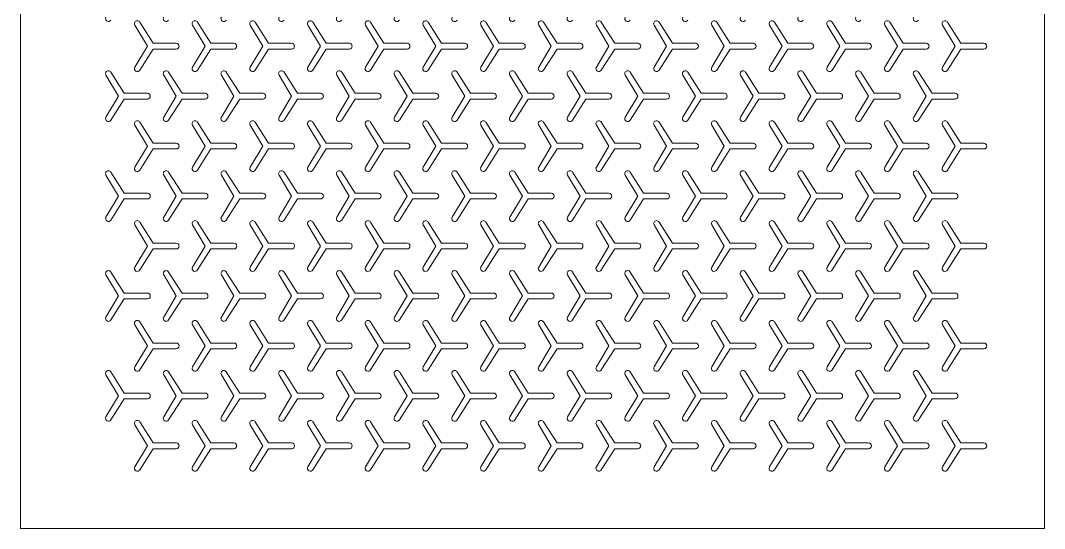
# Model space of a CAD drawing. Header units: metres. Extents: x 0 to 178, y 0 to 180.
# Drawn here: x 0 to 177.5, y 0 to 88.1 of the extents above; entities that cross this region are included whole.
import ezdxf

# ---------------------------------------------------------------- set-up
doc = ezdxf.new("R2010")
doc.units = ezdxf.units.M
doc.layers.add('TOP', color=1, linetype='Continuous', lineweight=0)

msp = doc.modelspace()

# ---------------------------------------------------------------- linework, layer by layer
at = {"layer": 'TOP'}
for p, q in [((0, 0), (0, 180.21)), ((177.5, 180.21), (177.5, 0)), ((19.82, 87.26), (22, 83.61)), ((23, 84.11), (20.68, 87.76)), ((29.82, 87.26), (32, 83.61)), ((33, 84.11), (30.68, 87.76)), ((39.82, 87.26), (42, 83.61)), ((43, 84.11), (40.68, 87.76)), ((49.82, 87.26), (52, 83.61)), ((53, 84.11), (50.68, 87.76)), ((59.82, 87.26), (62, 83.61)), ((63, 84.11), (60.68, 87.76)), ((69.82, 87.26), (72, 83.61)), ((73, 84.11), (70.68, 87.76)), ((79.82, 87.26), (82, 83.61)), ((83, 84.11), (80.68, 87.76)), ((89.82, 87.26), (92, 83.61)), ((93, 84.11), (90.68, 87.76)), ((99.82, 87.26), (102, 83.61)), ((103, 84.11), (100.68, 87.76)), ((109.82, 87.26), (112, 83.61)), ((113, 84.11), (110.68, 87.76)), ((119.82, 87.26), (122, 83.61)), ((123, 84.11), (120.68, 87.76)), ((129.82, 87.26), (132, 83.61)), ((133, 84.11), (130.68, 87.76)), ((139.82, 87.26), (142, 83.61)), ((143, 84.11), (140.68, 87.76)), ((149.82, 87.26), (152, 83.61)), ((153, 84.11), (150.68, 87.76)), ((159.82, 87.26), (162, 83.61)), ((163, 84.11), (160.68, 87.76)), ((22, 83.61), (19.82, 79.97)), ((27, 84.11), (23, 84.11)), ((32, 83.61), (29.82, 79.97)), ((37, 84.11), (33, 84.11)), ((42, 83.61), (39.82, 79.97)), ((47, 84.11), (43, 84.11)), ((52, 83.61), (49.82, 79.97)), ((57, 84.11), (53, 84.11)), ((62, 83.61), (59.82, 79.97)), ((67, 84.11), (63, 84.11)), ((72, 83.61), (69.82, 79.97)), ((77, 84.11), (73, 84.11)), ((82, 83.61), (79.82, 79.97)), ((87, 84.11), (83, 84.11)), ((92, 83.61), (89.82, 79.97)), ((97, 84.11), (93, 84.11)), ((102, 83.61), (99.82, 79.97)), ((107, 84.11), (103, 84.11)), ((112, 83.61), (109.82, 79.97)), ((117, 84.11), (113, 84.11)), ((122, 83.61), (119.82, 79.97)), ((127, 84.11), (123, 84.11)), ((132, 83.61), (129.82, 79.97)), ((137, 84.11), (133, 84.11)), ((142, 83.61), (139.82, 79.97)), ((147, 84.11), (143, 84.11)), ((152, 83.61), (149.82, 79.97)), ((157, 84.11), (153, 84.11)), ((162, 83.61), (159.82, 79.97)), ((167, 84.11), (163, 84.11)), ((20.68, 79.47), (23, 83.11)), ((23, 83.11), (27, 83.11)), ((30.68, 79.47), (33, 83.11)), ((33, 83.11), (37, 83.11)), ((40.68, 79.47), (43, 83.11)), ((43, 83.11), (47, 83.11)), ((50.68, 79.47), (53, 83.11)), ((53, 83.11), (57, 83.11)), ((60.68, 79.47), (63, 83.11)), ((63, 83.11), (67, 83.11)), ((70.68, 79.47), (73, 83.11)), ((73, 83.11), (77, 83.11)), ((80.68, 79.47), (83, 83.11)), ((83, 83.11), (87, 83.11)), ((90.68, 79.47), (93, 83.11)), ((93, 83.11), (97, 83.11)), ((100.68, 79.47), (103, 83.11)), ((103, 83.11), (107, 83.11)), ((110.68, 79.47), (113, 83.11)), ((113, 83.11), (117, 83.11)), ((120.68, 79.47), (123, 83.11)), ((123, 83.11), (127, 83.11)), ((130.68, 79.47), (133, 83.11)), ((133, 83.11), (137, 83.11)), ((140.68, 79.47), (143, 83.11)), ((143, 83.11), (147, 83.11)), ((150.68, 79.47), (153, 83.11)), ((153, 83.11), (157, 83.11)), ((160.68, 79.47), (163, 83.11)), ((163, 83.11), (167, 83.11)), ((14.82, 78.6), (17, 74.95)), ((18, 75.45), (15.68, 79.1)), ((24.82, 78.6), (27, 74.95)), ((28, 75.45), (25.68, 79.1)), ((34.82, 78.6), (37, 74.95)), ((38, 75.45), (35.68, 79.1)), ((44.82, 78.6), (47, 74.95)), ((48, 75.45), (45.68, 79.1)), ((54.82, 78.6), (57, 74.95)), ((58, 75.45), (55.68, 79.1)), ((64.82, 78.6), (67, 74.95)), ((68, 75.45), (65.68, 79.1)), ((74.82, 78.6), (77, 74.95)), ((78, 75.45), (75.68, 79.1)), ((84.82, 78.6), (87, 74.95)), ((88, 75.45), (85.68, 79.1)), ((94.82, 78.6), (97, 74.95)), ((98, 75.45), (95.68, 79.1)), ((104.82, 78.6), (107, 74.95)), ((108, 75.45), (105.68, 79.1)), ((114.82, 78.6), (117, 74.95)), ((118, 75.45), (115.68, 79.1)), ((124.82, 78.6), (127, 74.95)), ((128, 75.45), (125.68, 79.1)), ((134.82, 78.6), (137, 74.95)), ((138, 75.45), (135.68, 79.1)), ((144.82, 78.6), (147, 74.95)), ((148, 75.45), (145.68, 79.1)), ((154.82, 78.6), (157, 74.95)), ((158, 75.45), (155.68, 79.1)), ((17, 74.95), (14.82, 71.3)), ((22, 75.45), (18, 75.45)), ((27, 74.95), (24.82, 71.3)), ((32, 75.45), (28, 75.45)), ((37, 74.95), (34.82, 71.3)), ((42, 75.45), (38, 75.45)), ((47, 74.95), (44.82, 71.3)), ((52, 75.45), (48, 75.45)), ((57, 74.95), (54.82, 71.3)), ((62, 75.45), (58, 75.45)), ((67, 74.95), (64.82, 71.3)), ((72, 75.45), (68, 75.45)), ((77, 74.95), (74.82, 71.3)), ((82, 75.45), (78, 75.45)), ((87, 74.95), (84.82, 71.3)), ((92, 75.45), (88, 75.45)), ((97, 74.95), (94.82, 71.3)), ((102, 75.45), (98, 75.45)), ((107, 74.95), (104.82, 71.3)), ((112, 75.45), (108, 75.45)), ((117, 74.95), (114.82, 71.3)), ((122, 75.45), (118, 75.45)), ((127, 74.95), (124.82, 71.3)), ((132, 75.45), (128, 75.45)), ((137, 74.95), (134.82, 71.3)), ((142, 75.45), (138, 75.45)), ((147, 74.95), (144.82, 71.3)), ((152, 75.45), (148, 75.45)), ((157, 74.95), (154.82, 71.3)), ((162, 75.45), (158, 75.45)), ((15.68, 70.8), (18, 74.45)), ((18, 74.45), (22, 74.45)), ((25.68, 70.8), (28, 74.45)), ((28, 74.45), (32, 74.45)), ((35.68, 70.8), (38, 74.45)), ((38, 74.45), (42, 74.45)), ((45.68, 70.8), (48, 74.45)), ((48, 74.45), (52, 74.45)), ((55.68, 70.8), (58, 74.45)), ((58, 74.45), (62, 74.45)), ((65.68, 70.8), (68, 74.45)), ((68, 74.45), (72, 74.45)), ((75.68, 70.8), (78, 74.45)), ((78, 74.45), (82, 74.45)), ((85.68, 70.8), (88, 74.45)), ((88, 74.45), (92, 74.45)), ((95.68, 70.8), (98, 74.45)), ((98, 74.45), (102, 74.45)), ((105.68, 70.8), (108, 74.45)), ((108, 74.45), (112, 74.45)), ((115.68, 70.8), (118, 74.45)), ((118, 74.45), (122, 74.45)), ((125.68, 70.8), (128, 74.45)), ((128, 74.45), (132, 74.45)), ((135.68, 70.8), (138, 74.45)), ((138, 74.45), (142, 74.45)), ((145.68, 70.8), (148, 74.45)), ((148, 74.45), (152, 74.45)), ((155.68, 70.8), (158, 74.45)), ((158, 74.45), (162, 74.45)), ((19.82, 69.94), (22, 66.29)), ((23, 66.79), (20.68, 70.44)), ((29.82, 69.94), (32, 66.29)), ((33, 66.79), (30.68, 70.44)), ((39.82, 69.94), (42, 66.29)), ((43, 66.79), (40.68, 70.44)), ((49.82, 69.94), (52, 66.29)), ((53, 66.79), (50.68, 70.44)), ((59.82, 69.94), (62, 66.29)), ((63, 66.79), (60.68, 70.44)), ((69.82, 69.94), (72, 66.29)), ((73, 66.79), (70.68, 70.44)), ((79.82, 69.94), (82, 66.29)), ((83, 66.79), (80.68, 70.44)), ((89.82, 69.94), (92, 66.29)), ((93, 66.79), (90.68, 70.44)), ((99.82, 69.94), (102, 66.29)), ((103, 66.79), (100.68, 70.44)), ((109.82, 69.94), (112, 66.29)), ((113, 66.79), (110.68, 70.44)), ((119.82, 69.94), (122, 66.29)), ((123, 66.79), (120.68, 70.44)), ((129.82, 69.94), (132, 66.29)), ((133, 66.79), (130.68, 70.44)), ((139.82, 69.94), (142, 66.29)), ((143, 66.79), (140.68, 70.44)), ((149.82, 69.94), (152, 66.29)), ((153, 66.79), (150.68, 70.44)), ((159.82, 69.94), (162, 66.29)), ((163, 66.79), (160.68, 70.44)), ((22, 66.29), (19.82, 62.64)), ((20.68, 62.14), (23, 65.79)), ((27, 66.79), (23, 66.79)), ((23, 65.79), (27, 65.79)), ((32, 66.29), (29.82, 62.64)), ((30.68, 62.14), (33, 65.79)), ((37, 66.79), (33, 66.79)), ((33, 65.79), (37, 65.79)), ((42, 66.29), (39.82, 62.64)), ((40.68, 62.14), (43, 65.79)), ((47, 66.79), (43, 66.79)), ((43, 65.79), (47, 65.79)), ((52, 66.29), (49.82, 62.64)), ((50.68, 62.14), (53, 65.79)), ((57, 66.79), (53, 66.79)), ((53, 65.79), (57, 65.79)), ((62, 66.29), (59.82, 62.64)), ((60.68, 62.14), (63, 65.79)), ((67, 66.79), (63, 66.79)), ((63, 65.79), (67, 65.79)), ((72, 66.29), (69.82, 62.64)), ((70.68, 62.14), (73, 65.79)), ((77, 66.79), (73, 66.79)), ((73, 65.79), (77, 65.79)), ((82, 66.29), (79.82, 62.64)), ((80.68, 62.14), (83, 65.79)), ((87, 66.79), (83, 66.79)), ((83, 65.79), (87, 65.79)), ((92, 66.29), (89.82, 62.64)), ((90.68, 62.14), (93, 65.79)), ((97, 66.79), (93, 66.79)), ((93, 65.79), (97, 65.79)), ((102, 66.29), (99.82, 62.64)), ((100.68, 62.14), (103, 65.79)), ((107, 66.79), (103, 66.79)), ((103, 65.79), (107, 65.79)), ((112, 66.29), (109.82, 62.64)), ((110.68, 62.14), (113, 65.79)), ((117, 66.79), (113, 66.79)), ((113, 65.79), (117, 65.79)), ((122, 66.29), (119.82, 62.64)), ((120.68, 62.14), (123, 65.79)), ((127, 66.79), (123, 66.79)), ((123, 65.79), (127, 65.79)), ((132, 66.29), (129.82, 62.64)), ((130.68, 62.14), (133, 65.79)), ((137, 66.79), (133, 66.79)), ((133, 65.79), (137, 65.79)), ((142, 66.29), (139.82, 62.64)), ((140.68, 62.14), (143, 65.79)), ((147, 66.79), (143, 66.79)), ((143, 65.79), (147, 65.79)), ((152, 66.29), (149.82, 62.64)), ((150.68, 62.14), (153, 65.79)), ((157, 66.79), (153, 66.79)), ((153, 65.79), (157, 65.79)), ((162, 66.29), (159.82, 62.64)), ((160.68, 62.14), (163, 65.79)), ((167, 66.79), (163, 66.79)), ((163, 65.79), (167, 65.79)), ((14.82, 61.28), (17, 57.63)), ((18, 58.13), (15.68, 61.78)), ((24.82, 61.28), (27, 57.63)), ((28, 58.13), (25.68, 61.78)), ((34.82, 61.28), (37, 57.63)), ((38, 58.13), (35.68, 61.78)), ((44.82, 61.28), (47, 57.63)), ((48, 58.13), (45.68, 61.78)), ((54.82, 61.28), (57, 57.63)), ((58, 58.13), (55.68, 61.78)), ((64.82, 61.28), (67, 57.63)), ((68, 58.13), (65.68, 61.78)), ((74.82, 61.28), (77, 57.63)), ((78, 58.13), (75.68, 61.78)), ((84.82, 61.28), (87, 57.63)), ((88, 58.13), (85.68, 61.78)), ((94.82, 61.28), (97, 57.63)), ((98, 58.13), (95.68, 61.78)), ((104.82, 61.28), (107, 57.63)), ((108, 58.13), (105.68, 61.78)), ((114.82, 61.28), (117, 57.63)), ((118, 58.13), (115.68, 61.78)), ((124.82, 61.28), (127, 57.63)), ((128, 58.13), (125.68, 61.78)), ((134.82, 61.28), (137, 57.63)), ((138, 58.13), (135.68, 61.78)), ((144.82, 61.28), (147, 57.63)), ((148, 58.13), (145.68, 61.78)), ((154.82, 61.28), (157, 57.63)), ((158, 58.13), (155.68, 61.78)), ((17, 57.63), (14.82, 53.98)), ((15.68, 53.48), (18, 57.13)), ((22, 58.13), (18, 58.13)), ((18, 57.13), (22, 57.13)), ((27, 57.63), (24.82, 53.98)), ((25.68, 53.48), (28, 57.13)), ((32, 58.13), (28, 58.13)), ((28, 57.13), (32, 57.13)), ((37, 57.63), (34.82, 53.98)), ((35.68, 53.48), (38, 57.13)), ((42, 58.13), (38, 58.13)), ((38, 57.13), (42, 57.13)), ((47, 57.63), (44.82, 53.98)), ((45.68, 53.48), (48, 57.13)), ((52, 58.13), (48, 58.13)), ((48, 57.13), (52, 57.13)), ((57, 57.63), (54.82, 53.98)), ((55.68, 53.48), (58, 57.13)), ((62, 58.13), (58, 58.13)), ((58, 57.13), (62, 57.13)), ((67, 57.63), (64.82, 53.98)), ((65.68, 53.48), (68, 57.13)), ((72, 58.13), (68, 58.13)), ((68, 57.13), (72, 57.13)), ((77, 57.63), (74.82, 53.98)), ((75.68, 53.48), (78, 57.13)), ((82, 58.13), (78, 58.13)), ((78, 57.13), (82, 57.13)), ((87, 57.63), (84.82, 53.98)), ((85.68, 53.48), (88, 57.13)), ((92, 58.13), (88, 58.13)), ((88, 57.13), (92, 57.13)), ((97, 57.63), (94.82, 53.98)), ((95.68, 53.48), (98, 57.13)), ((102, 58.13), (98, 58.13)), ((98, 57.13), (102, 57.13)), ((107, 57.63), (104.82, 53.98)), ((105.68, 53.48), (108, 57.13)), ((112, 58.13), (108, 58.13)), ((108, 57.13), (112, 57.13)), ((117, 57.63), (114.82, 53.98)), ((115.68, 53.48), (118, 57.13)), ((122, 58.13), (118, 58.13)), ((118, 57.13), (122, 57.13)), ((127, 57.63), (124.82, 53.98)), ((125.68, 53.48), (128, 57.13)), ((132, 58.13), (128, 58.13)), ((128, 57.13), (132, 57.13)), ((137, 57.63), (134.82, 53.98)), ((135.68, 53.48), (138, 57.13)), ((142, 58.13), (138, 58.13)), ((138, 57.13), (142, 57.13)), ((147, 57.63), (144.82, 53.98)), ((145.68, 53.48), (148, 57.13)), ((152, 58.13), (148, 58.13)), ((148, 57.13), (152, 57.13)), ((157, 57.63), (154.82, 53.98)), ((155.68, 53.48), (158, 57.13)), ((162, 58.13), (158, 58.13)), ((158, 57.13), (162, 57.13)), ((19.82, 52.62), (22, 48.97)), ((23, 49.47), (20.68, 53.12)), ((29.82, 52.62), (32, 48.97)), ((33, 49.47), (30.68, 53.12)), ((39.82, 52.62), (42, 48.97)), ((43, 49.47), (40.68, 53.12)), ((49.82, 52.62), (52, 48.97)), ((53, 49.47), (50.68, 53.12)), ((59.82, 52.62), (62, 48.97)), ((63, 49.47), (60.68, 53.12)), ((69.82, 52.62), (72, 48.97)), ((73, 49.47), (70.68, 53.12)), ((79.82, 52.62), (82, 48.97)), ((83, 49.47), (80.68, 53.12)), ((89.82, 52.62), (92, 48.97)), ((93, 49.47), (90.68, 53.12)), ((99.82, 52.62), (102, 48.97)), ((103, 49.47), (100.68, 53.12)), ((109.82, 52.62), (112, 48.97)), ((113, 49.47), (110.68, 53.12)), ((119.82, 52.62), (122, 48.97)), ((123, 49.47), (120.68, 53.12)), ((129.82, 52.62), (132, 48.97)), ((133, 49.47), (130.68, 53.12)), ((139.82, 52.62), (142, 48.97)), ((143, 49.47), (140.68, 53.12)), ((149.82, 52.62), (152, 48.97)), ((153, 49.47), (150.68, 53.12)), ((159.82, 52.62), (162, 48.97)), ((163, 49.47), (160.68, 53.12)), ((22, 48.97), (19.82, 45.32)), ((20.68, 44.82), (23, 48.47)), ((27, 49.47), (23, 49.47)), ((23, 48.47), (27, 48.47)), ((32, 48.97), (29.82, 45.32)), ((30.68, 44.82), (33, 48.47)), ((37, 49.47), (33, 49.47)), ((33, 48.47), (37, 48.47)), ((42, 48.97), (39.82, 45.32)), ((40.68, 44.82), (43, 48.47)), ((47, 49.47), (43, 49.47)), ((43, 48.47), (47, 48.47)), ((52, 48.97), (49.82, 45.32)), ((50.68, 44.82), (53, 48.47)), ((57, 49.47), (53, 49.47)), ((53, 48.47), (57, 48.47)), ((62, 48.97), (59.82, 45.32)), ((60.68, 44.82), (63, 48.47)), ((67, 49.47), (63, 49.47)), ((63, 48.47), (67, 48.47)), ((72, 48.97), (69.82, 45.32)), ((70.68, 44.82), (73, 48.47)), ((77, 49.47), (73, 49.47)), ((73, 48.47), (77, 48.47)), ((82, 48.97), (79.82, 45.32)), ((80.68, 44.82), (83, 48.47)), ((87, 49.47), (83, 49.47)), ((83, 48.47), (87, 48.47)), ((92, 48.97), (89.82, 45.32)), ((90.68, 44.82), (93, 48.47)), ((97, 49.47), (93, 49.47)), ((93, 48.47), (97, 48.47)), ((102, 48.97), (99.82, 45.32)), ((100.68, 44.82), (103, 48.47)), ((107, 49.47), (103, 49.47)), ((103, 48.47), (107, 48.47)), ((112, 48.97), (109.82, 45.32)), ((110.68, 44.82), (113, 48.47)), ((117, 49.47), (113, 49.47)), ((113, 48.47), (117, 48.47)), ((122, 48.97), (119.82, 45.32)), ((120.68, 44.82), (123, 48.47)), ((127, 49.47), (123, 49.47)), ((123, 48.47), (127, 48.47)), ((132, 48.97), (129.82, 45.32)), ((130.68, 44.82), (133, 48.47)), ((137, 49.47), (133, 49.47)), ((133, 48.47), (137, 48.47)), ((142, 48.97), (139.82, 45.32)), ((140.68, 44.82), (143, 48.47)), ((147, 49.47), (143, 49.47)), ((143, 48.47), (147, 48.47)), ((152, 48.97), (149.82, 45.32)), ((150.68, 44.82), (153, 48.47)), ((157, 49.47), (153, 49.47)), ((153, 48.47), (157, 48.47)), ((162, 48.97), (159.82, 45.32)), ((160.68, 44.82), (163, 48.47)), ((167, 49.47), (163, 49.47)), ((163, 48.47), (167, 48.47)), ((18, 40.81), (15.68, 44.46)), ((28, 40.81), (25.68, 44.46)), ((38, 40.81), (35.68, 44.46)), ((48, 40.81), (45.68, 44.46)), ((58, 40.81), (55.68, 44.46)), ((68, 40.81), (65.68, 44.46)), ((78, 40.81), (75.68, 44.46)), ((88, 40.81), (85.68, 44.46)), ((98, 40.81), (95.68, 44.46)), ((108, 40.81), (105.68, 44.46)), ((118, 40.81), (115.68, 44.46)), ((128, 40.81), (125.68, 44.46)), ((138, 40.81), (135.68, 44.46)), ((148, 40.81), (145.68, 44.46)), ((158, 40.81), (155.68, 44.46)), ((14.82, 43.96), (17, 40.31)), ((24.82, 43.96), (27, 40.31)), ((34.82, 43.96), (37, 40.31)), ((44.82, 43.96), (47, 40.31)), ((54.82, 43.96), (57, 40.31)), ((64.82, 43.96), (67, 40.31)), ((74.82, 43.96), (77, 40.31)), ((84.82, 43.96), (87, 40.31)), ((94.82, 43.96), (97, 40.31)), ((104.82, 43.96), (107, 40.31)), ((114.82, 43.96), (117, 40.31)), ((124.82, 43.96), (127, 40.31)), ((134.82, 43.96), (137, 40.31)), ((144.82, 43.96), (147, 40.31)), ((154.82, 43.96), (157, 40.31)), ((17, 40.31), (14.82, 36.66)), ((15.68, 36.16), (18, 39.81)), ((22, 40.81), (18, 40.81)), ((18, 39.81), (22, 39.81)), ((27, 40.31), (24.82, 36.66)), ((25.68, 36.16), (28, 39.81)), ((32, 40.81), (28, 40.81)), ((28, 39.81), (32, 39.81)), ((37, 40.31), (34.82, 36.66)), ((35.68, 36.16), (38, 39.81)), ((42, 40.81), (38, 40.81)), ((38, 39.81), (42, 39.81)), ((47, 40.31), (44.82, 36.66)), ((45.68, 36.16), (48, 39.81)), ((52, 40.81), (48, 40.81)), ((48, 39.81), (52, 39.81)), ((57, 40.31), (54.82, 36.66)), ((55.68, 36.16), (58, 39.81)), ((62, 40.81), (58, 40.81)), ((58, 39.81), (62, 39.81)), ((67, 40.31), (64.82, 36.66)), ((65.68, 36.16), (68, 39.81)), ((72, 40.81), (68, 40.81)), ((68, 39.81), (72, 39.81)), ((77, 40.31), (74.82, 36.66)), ((75.68, 36.16), (78, 39.81)), ((82, 40.81), (78, 40.81)), ((78, 39.81), (82, 39.81)), ((87, 40.31), (84.82, 36.66)), ((85.68, 36.16), (88, 39.81)), ((92, 40.81), (88, 40.81)), ((88, 39.81), (92, 39.81)), ((97, 40.31), (94.82, 36.66)), ((95.68, 36.16), (98, 39.81)), ((102, 40.81), (98, 40.81)), ((98, 39.81), (102, 39.81)), ((107, 40.31), (104.82, 36.66)), ((105.68, 36.16), (108, 39.81)), ((112, 40.81), (108, 40.81)), ((108, 39.81), (112, 39.81)), ((117, 40.31), (114.82, 36.66)), ((115.68, 36.16), (118, 39.81)), ((122, 40.81), (118, 40.81)), ((118, 39.81), (122, 39.81)), ((127, 40.31), (124.82, 36.66)), ((125.68, 36.16), (128, 39.81)), ((132, 40.81), (128, 40.81)), ((128, 39.81), (132, 39.81)), ((137, 40.31), (134.82, 36.66)), ((135.68, 36.16), (138, 39.81)), ((142, 40.81), (138, 40.81)), ((138, 39.81), (142, 39.81)), ((147, 40.31), (144.82, 36.66)), ((145.68, 36.16), (148, 39.81)), ((152, 40.81), (148, 40.81)), ((148, 39.81), (152, 39.81)), ((157, 40.31), (154.82, 36.66)), ((155.68, 36.16), (158, 39.81)), ((162, 40.81), (158, 40.81)), ((158, 39.81), (162, 39.81)), ((23, 32.15), (20.68, 35.8)), ((33, 32.15), (30.68, 35.8)), ((43, 32.15), (40.68, 35.8)), ((53, 32.15), (50.68, 35.8)), ((63, 32.15), (60.68, 35.8)), ((73, 32.15), (70.68, 35.8)), ((83, 32.15), (80.68, 35.8)), ((93, 32.15), (90.68, 35.8)), ((103, 32.15), (100.68, 35.8)), ((113, 32.15), (110.68, 35.8)), ((123, 32.15), (120.68, 35.8)), ((133, 32.15), (130.68, 35.8)), ((143, 32.15), (140.68, 35.8)), ((153, 32.15), (150.68, 35.8)), ((163, 32.15), (160.68, 35.8)), ((19.82, 35.3), (22, 31.65)), ((29.82, 35.3), (32, 31.65)), ((39.82, 35.3), (42, 31.65)), ((49.82, 35.3), (52, 31.65)), ((59.82, 35.3), (62, 31.65)), ((69.82, 35.3), (72, 31.65)), ((79.82, 35.3), (82, 31.65)), ((89.82, 35.3), (92, 31.65)), ((99.82, 35.3), (102, 31.65)), ((109.82, 35.3), (112, 31.65)), ((119.82, 35.3), (122, 31.65)), ((129.82, 35.3), (132, 31.65)), ((139.82, 35.3), (142, 31.65)), ((149.82, 35.3), (152, 31.65)), ((159.82, 35.3), (162, 31.65)), ((27, 32.15), (23, 32.15)), ((37, 32.15), (33, 32.15)), ((47, 32.15), (43, 32.15)), ((57, 32.15), (53, 32.15)), ((67, 32.15), (63, 32.15)), ((77, 32.15), (73, 32.15)), ((87, 32.15), (83, 32.15)), ((97, 32.15), (93, 32.15)), ((107, 32.15), (103, 32.15)), ((117, 32.15), (113, 32.15)), ((127, 32.15), (123, 32.15)), ((137, 32.15), (133, 32.15)), ((147, 32.15), (143, 32.15)), ((157, 32.15), (153, 32.15)), ((167, 32.15), (163, 32.15)), ((22, 31.65), (19.82, 28)), ((20.68, 27.5), (23, 31.15)), ((23, 31.15), (27, 31.15)), ((32, 31.65), (29.82, 28)), ((30.68, 27.5), (33, 31.15)), ((33, 31.15), (37, 31.15)), ((42, 31.65), (39.82, 28)), ((40.68, 27.5), (43, 31.15)), ((43, 31.15), (47, 31.15)), ((52, 31.65), (49.82, 28)), ((50.68, 27.5), (53, 31.15)), ((53, 31.15), (57, 31.15)), ((62, 31.65), (59.82, 28)), ((60.68, 27.5), (63, 31.15)), ((63, 31.15), (67, 31.15)), ((72, 31.65), (69.82, 28)), ((70.68, 27.5), (73, 31.15)), ((73, 31.15), (77, 31.15)), ((82, 31.65), (79.82, 28)), ((80.68, 27.5), (83, 31.15)), ((83, 31.15), (87, 31.15)), ((92, 31.65), (89.82, 28)), ((90.68, 27.5), (93, 31.15)), ((93, 31.15), (97, 31.15)), ((102, 31.65), (99.82, 28)), ((100.68, 27.5), (103, 31.15)), ((103, 31.15), (107, 31.15)), ((112, 31.65), (109.82, 28)), ((110.68, 27.5), (113, 31.15)), ((113, 31.15), (117, 31.15)), ((122, 31.65), (119.82, 28)), ((120.68, 27.5), (123, 31.15)), ((123, 31.15), (127, 31.15)), ((132, 31.65), (129.82, 28)), ((130.68, 27.5), (133, 31.15)), ((133, 31.15), (137, 31.15)), ((142, 31.65), (139.82, 28)), ((140.68, 27.5), (143, 31.15)), ((143, 31.15), (147, 31.15)), ((152, 31.65), (149.82, 28)), ((150.68, 27.5), (153, 31.15)), ((153, 31.15), (157, 31.15)), ((162, 31.65), (159.82, 28)), ((160.68, 27.5), (163, 31.15)), ((163, 31.15), (167, 31.15)), ((14.82, 26.64), (17, 22.99)), ((18, 23.49), (15.68, 27.14)), ((24.82, 26.64), (27, 22.99)), ((28, 23.49), (25.68, 27.14)), ((34.82, 26.64), (37, 22.99)), ((38, 23.49), (35.68, 27.14)), ((44.82, 26.64), (47, 22.99)), ((48, 23.49), (45.68, 27.14)), ((54.82, 26.64), (57, 22.99)), ((58, 23.49), (55.68, 27.14)), ((64.82, 26.64), (67, 22.99)), ((68, 23.49), (65.68, 27.14)), ((74.82, 26.64), (77, 22.99)), ((78, 23.49), (75.68, 27.14)), ((84.82, 26.64), (87, 22.99)), ((88, 23.49), (85.68, 27.14)), ((94.82, 26.64), (97, 22.99)), ((98, 23.49), (95.68, 27.14)), ((104.82, 26.64), (107, 22.99)), ((108, 23.49), (105.68, 27.14)), ((114.82, 26.64), (117, 22.99)), ((118, 23.49), (115.68, 27.14)), ((124.82, 26.64), (127, 22.99)), ((128, 23.49), (125.68, 27.14)), ((134.82, 26.64), (137, 22.99)), ((138, 23.49), (135.68, 27.14)), ((144.82, 26.64), (147, 22.99)), ((148, 23.49), (145.68, 27.14)), ((154.82, 26.64), (157, 22.99)), ((158, 23.49), (155.68, 27.14)), ((22, 23.49), (18, 23.49)), ((32, 23.49), (28, 23.49)), ((42, 23.49), (38, 23.49)), ((52, 23.49), (48, 23.49)), ((62, 23.49), (58, 23.49)), ((72, 23.49), (68, 23.49)), ((82, 23.49), (78, 23.49)), ((92, 23.49), (88, 23.49)), ((102, 23.49), (98, 23.49)), ((112, 23.49), (108, 23.49)), ((122, 23.49), (118, 23.49)), ((132, 23.49), (128, 23.49)), ((142, 23.49), (138, 23.49)), ((152, 23.49), (148, 23.49)), ((162, 23.49), (158, 23.49)), ((17, 22.99), (14.82, 19.34)), ((15.68, 18.84), (18, 22.49)), ((18, 22.49), (22, 22.49)), ((27, 22.99), (24.82, 19.34)), ((25.68, 18.84), (28, 22.49)), ((28, 22.49), (32, 22.49)), ((37, 22.99), (34.82, 19.34)), ((35.68, 18.84), (38, 22.49)), ((38, 22.49), (42, 22.49)), ((47, 22.99), (44.82, 19.34)), ((45.68, 18.84), (48, 22.49)), ((48, 22.49), (52, 22.49)), ((57, 22.99), (54.82, 19.34)), ((55.68, 18.84), (58, 22.49)), ((58, 22.49), (62, 22.49)), ((67, 22.99), (64.82, 19.34)), ((65.68, 18.84), (68, 22.49)), ((68, 22.49), (72, 22.49)), ((77, 22.99), (74.82, 19.34)), ((75.68, 18.84), (78, 22.49)), ((78, 22.49), (82, 22.49)), ((87, 22.99), (84.82, 19.34)), ((85.68, 18.84), (88, 22.49)), ((88, 22.49), (92, 22.49)), ((97, 22.99), (94.82, 19.34)), ((95.68, 18.84), (98, 22.49)), ((98, 22.49), (102, 22.49)), ((107, 22.99), (104.82, 19.34)), ((105.68, 18.84), (108, 22.49)), ((108, 22.49), (112, 22.49)), ((117, 22.99), (114.82, 19.34)), ((115.68, 18.84), (118, 22.49)), ((118, 22.49), (122, 22.49)), ((127, 22.99), (124.82, 19.34)), ((125.68, 18.84), (128, 22.49)), ((128, 22.49), (132, 22.49)), ((137, 22.99), (134.82, 19.34)), ((135.68, 18.84), (138, 22.49)), ((138, 22.49), (142, 22.49)), ((147, 22.99), (144.82, 19.34)), ((145.68, 18.84), (148, 22.49)), ((148, 22.49), (152, 22.49)), ((157, 22.99), (154.82, 19.34)), ((155.68, 18.84), (158, 22.49)), ((158, 22.49), (162, 22.49)), ((19.82, 17.98), (22, 14.33)), ((23, 14.83), (20.68, 18.48)), ((29.82, 17.98), (32, 14.33)), ((33, 14.83), (30.68, 18.48)), ((39.82, 17.98), (42, 14.33)), ((43, 14.83), (40.68, 18.48)), ((49.82, 17.98), (52, 14.33)), ((53, 14.83), (50.68, 18.48)), ((59.82, 17.98), (62, 14.33)), ((63, 14.83), (60.68, 18.48)), ((69.82, 17.98), (72, 14.33)), ((73, 14.83), (70.68, 18.48)), ((79.82, 17.98), (82, 14.33)), ((83, 14.83), (80.68, 18.48)), ((89.82, 17.98), (92, 14.33)), ((93, 14.83), (90.68, 18.48)), ((99.82, 17.98), (102, 14.33)), ((103, 14.83), (100.68, 18.48)), ((109.82, 17.98), (112, 14.33)), ((113, 14.83), (110.68, 18.48)), ((119.82, 17.98), (122, 14.33)), ((123, 14.83), (120.68, 18.48)), ((129.82, 17.98), (132, 14.33)), ((133, 14.83), (130.68, 18.48)), ((139.82, 17.98), (142, 14.33)), ((143, 14.83), (140.68, 18.48)), ((149.82, 17.98), (152, 14.33)), ((153, 14.83), (150.68, 18.48)), ((159.82, 17.98), (162, 14.33)), ((163, 14.83), (160.68, 18.48)), ((22, 14.33), (19.82, 10.68)), ((27, 14.83), (23, 14.83)), ((32, 14.33), (29.82, 10.68)), ((37, 14.83), (33, 14.83)), ((42, 14.33), (39.82, 10.68)), ((47, 14.83), (43, 14.83)), ((52, 14.33), (49.82, 10.68)), ((57, 14.83), (53, 14.83)), ((62, 14.33), (59.82, 10.68)), ((67, 14.83), (63, 14.83)), ((72, 14.33), (69.82, 10.68)), ((77, 14.83), (73, 14.83)), ((82, 14.33), (79.82, 10.68)), ((87, 14.83), (83, 14.83)), ((92, 14.33), (89.82, 10.68)), ((97, 14.83), (93, 14.83)), ((102, 14.33), (99.82, 10.68)), ((107, 14.83), (103, 14.83)), ((112, 14.33), (109.82, 10.68)), ((117, 14.83), (113, 14.83)), ((122, 14.33), (119.82, 10.68)), ((127, 14.83), (123, 14.83)), ((132, 14.33), (129.82, 10.68)), ((137, 14.83), (133, 14.83)), ((142, 14.33), (139.82, 10.68)), ((147, 14.83), (143, 14.83)), ((152, 14.33), (149.82, 10.68)), ((157, 14.83), (153, 14.83)), ((162, 14.33), (159.82, 10.68)), ((167, 14.83), (163, 14.83)), ((20.68, 10.18), (23, 13.83)), ((23, 13.83), (27, 13.83)), ((30.68, 10.18), (33, 13.83)), ((33, 13.83), (37, 13.83)), ((40.68, 10.18), (43, 13.83)), ((43, 13.83), (47, 13.83)), ((50.68, 10.18), (53, 13.83)), ((53, 13.83), (57, 13.83)), ((60.68, 10.18), (63, 13.83)), ((63, 13.83), (67, 13.83)), ((70.68, 10.18), (73, 13.83)), ((73, 13.83), (77, 13.83)), ((80.68, 10.18), (83, 13.83)), ((83, 13.83), (87, 13.83)), ((90.68, 10.18), (93, 13.83)), ((93, 13.83), (97, 13.83)), ((100.68, 10.18), (103, 13.83)), ((103, 13.83), (107, 13.83)), ((110.68, 10.18), (113, 13.83)), ((113, 13.83), (117, 13.83)), ((120.68, 10.18), (123, 13.83)), ((123, 13.83), (127, 13.83)), ((130.68, 10.18), (133, 13.83)), ((133, 13.83), (137, 13.83)), ((140.68, 10.18), (143, 13.83)), ((143, 13.83), (147, 13.83)), ((150.68, 10.18), (153, 13.83)), ((153, 13.83), (157, 13.83)), ((160.68, 10.18), (163, 13.83)), ((163, 13.83), (167, 13.83)), ((177.5, 0), (0, 0))]:
    msp.add_line(p, q, dxfattribs=at)
for centre, start, end in [((15.25, 88.38), 150, 330), ((20.25, 87.51), 30, 210), ((25.25, 88.38), 150, 330), ((30.25, 87.51), 30, 210), ((35.25, 88.38), 150, 330), ((40.25, 87.51), 30, 210), ((45.25, 88.38), 150, 330), ((50.25, 87.51), 30, 210), ((55.25, 88.38), 150, 330), ((60.25, 87.51), 30, 210), ((65.25, 88.38), 150, 330), ((70.25, 87.51), 30, 210), ((75.25, 88.38), 150, 330), ((80.25, 87.51), 30, 210), ((85.25, 88.38), 150, 330), ((90.25, 87.51), 30, 210), ((95.25, 88.38), 150, 330), ((100.25, 87.51), 30, 210), ((105.25, 88.38), 150, 330), ((110.25, 87.51), 30, 210), ((115.25, 88.38), 150, 330), ((120.25, 87.51), 30, 210), ((125.25, 88.38), 150, 330), ((130.25, 87.51), 30, 210), ((135.25, 88.38), 150, 330), ((140.25, 87.51), 30, 210), ((145.25, 88.38), 150, 330), ((150.25, 87.51), 30, 210), ((155.25, 88.38), 150, 330), ((160.25, 87.51), 30, 210), ((27, 83.61), -90, 90), ((37, 83.61), -90, 90), ((47, 83.61), -90, 90), ((57, 83.61), -90, 90), ((67, 83.61), -90, 90), ((77, 83.61), -90, 90), ((87, 83.61), -90, 90), ((97, 83.61), -90, 90), ((107, 83.61), -90, 90), ((117, 83.61), -90, 90), ((127, 83.61), -90, 90), ((137, 83.61), -90, 90), ((147, 83.61), -90, 90), ((157, 83.61), -90, 90), ((167, 83.61), -90, 90), ((20.25, 79.72), 150, 330), ((30.25, 79.72), 150, 330), ((40.25, 79.72), 150, 330), ((50.25, 79.72), 150, 330), ((60.25, 79.72), 150, 330), ((70.25, 79.72), 150, 330), ((80.25, 79.72), 150, 330), ((90.25, 79.72), 150, 330), ((100.25, 79.72), 150, 330), ((110.25, 79.72), 150, 330), ((120.25, 79.72), 150, 330), ((130.25, 79.72), 150, 330), ((140.25, 79.72), 150, 330), ((150.25, 79.72), 150, 330), ((160.25, 79.72), 150, 330), ((15.25, 78.85), 30, 210), ((25.25, 78.85), 30, 210), ((35.25, 78.85), 30, 210), ((45.25, 78.85), 30, 210), ((55.25, 78.85), 30, 210), ((65.25, 78.85), 30, 210), ((75.25, 78.85), 30, 210), ((85.25, 78.85), 30, 210), ((95.25, 78.85), 30, 210), ((105.25, 78.85), 30, 210), ((115.25, 78.85), 30, 210), ((125.25, 78.85), 30, 210), ((135.25, 78.85), 30, 210), ((145.25, 78.85), 30, 210), ((155.25, 78.85), 30, 210), ((22, 74.95), -90, 90), ((32, 74.95), -90, 90), ((42, 74.95), -90, 90), ((52, 74.95), -90, 90), ((62, 74.95), -90, 90), ((72, 74.95), -90, 90), ((82, 74.95), -90, 90), ((92, 74.95), -90, 90), ((102, 74.95), -90, 90), ((112, 74.95), -90, 90), ((122, 74.95), -90, 90), ((132, 74.95), -90, 90), ((142, 74.95), -90, 90), ((152, 74.95), -90, 90), ((162, 74.95), -90, 90), ((15.25, 71.05), 150, 330), ((25.25, 71.05), 150, 330), ((35.25, 71.05), 150, 330), ((45.25, 71.05), 150, 330), ((55.25, 71.05), 150, 330), ((65.25, 71.05), 150, 330), ((75.25, 71.05), 150, 330), ((85.25, 71.05), 150, 330), ((95.25, 71.05), 150, 330), ((105.25, 71.05), 150, 330), ((115.25, 71.05), 150, 330), ((125.25, 71.05), 150, 330), ((135.25, 71.05), 150, 330), ((145.25, 71.05), 150, 330), ((155.25, 71.05), 150, 330), ((20.25, 70.19), 30, 210), ((30.25, 70.19), 30, 210), ((40.25, 70.19), 30, 210), ((50.25, 70.19), 30, 210), ((60.25, 70.19), 30, 210), ((70.25, 70.19), 30, 210), ((80.25, 70.19), 30, 210), ((90.25, 70.19), 30, 210), ((100.25, 70.19), 30, 210), ((110.25, 70.19), 30, 210), ((120.25, 70.19), 30, 210), ((130.25, 70.19), 30, 210), ((140.25, 70.19), 30, 210), ((150.25, 70.19), 30, 210), ((160.25, 70.19), 30, 210), ((27, 66.29), -90, 90), ((37, 66.29), -90, 90), ((47, 66.29), -90, 90), ((57, 66.29), -90, 90), ((67, 66.29), -90, 90), ((77, 66.29), -90, 90), ((87, 66.29), -90, 90), ((97, 66.29), -90, 90), ((107, 66.29), -90, 90), ((117, 66.29), -90, 90), ((127, 66.29), -90, 90), ((137, 66.29), -90, 90), ((147, 66.29), -90, 90), ((157, 66.29), -90, 90), ((167, 66.29), -90, 90), ((20.25, 62.39), 150, 330), ((30.25, 62.39), 150, 330), ((40.25, 62.39), 150, 330), ((50.25, 62.39), 150, 330), ((60.25, 62.39), 150, 330), ((70.25, 62.39), 150, 330), ((80.25, 62.39), 150, 330), ((90.25, 62.39), 150, 330), ((100.25, 62.39), 150, 330), ((110.25, 62.39), 150, 330), ((120.25, 62.39), 150, 330), ((130.25, 62.39), 150, 330), ((140.25, 62.39), 150, 330), ((150.25, 62.39), 150, 330), ((160.25, 62.39), 150, 330), ((15.25, 61.53), 30, 210), ((25.25, 61.53), 30, 210), ((35.25, 61.53), 30, 210), ((45.25, 61.53), 30, 210), ((55.25, 61.53), 30, 210), ((65.25, 61.53), 30, 210), ((75.25, 61.53), 30, 210), ((85.25, 61.53), 30, 210), ((95.25, 61.53), 30, 210), ((105.25, 61.53), 30, 210), ((115.25, 61.53), 30, 210), ((125.25, 61.53), 30, 210), ((135.25, 61.53), 30, 210), ((145.25, 61.53), 30, 210), ((155.25, 61.53), 30, 210), ((22, 57.63), -90, 90), ((32, 57.63), -90, 90), ((42, 57.63), -90, 90), ((52, 57.63), -90, 90), ((62, 57.63), -90, 90), ((72, 57.63), -90, 90), ((82, 57.63), -90, 90), ((92, 57.63), -90, 90), ((102, 57.63), -90, 90), ((112, 57.63), -90, 90), ((122, 57.63), -90, 90), ((132, 57.63), -90, 90), ((142, 57.63), -90, 90), ((152, 57.63), -90, 90), ((162, 57.63), -90, 90), ((15.25, 53.73), 150, 330), ((20.25, 52.87), 30, 210), ((25.25, 53.73), 150, 330), ((30.25, 52.87), 30, 210), ((35.25, 53.73), 150, 330), ((40.25, 52.87), 30, 210), ((45.25, 53.73), 150, 330), ((50.25, 52.87), 30, 210), ((55.25, 53.73), 150, 330), ((60.25, 52.87), 30, 210), ((65.25, 53.73), 150, 330), ((70.25, 52.87), 30, 210), ((75.25, 53.73), 150, 330), ((80.25, 52.87), 30, 210), ((85.25, 53.73), 150, 330), ((90.25, 52.87), 30, 210), ((95.25, 53.73), 150, 330), ((100.25, 52.87), 30, 210), ((105.25, 53.73), 150, 330), ((110.25, 52.87), 30, 210), ((115.25, 53.73), 150, 330), ((120.25, 52.87), 30, 210), ((125.25, 53.73), 150, 330), ((130.25, 52.87), 30, 210), ((135.25, 53.73), 150, 330), ((140.25, 52.87), 30, 210), ((145.25, 53.73), 150, 330), ((150.25, 52.87), 30, 210), ((155.25, 53.73), 150, 330), ((160.25, 52.87), 30, 210), ((27, 48.97), -90, 90), ((37, 48.97), -90, 90), ((47, 48.97), -90, 90), ((57, 48.97), -90, 90), ((67, 48.97), -90, 90), ((77, 48.97), -90, 90), ((87, 48.97), -90, 90), ((97, 48.97), -90, 90), ((107, 48.97), -90, 90), ((117, 48.97), -90, 90), ((127, 48.97), -90, 90), ((137, 48.97), -90, 90), ((147, 48.97), -90, 90), ((157, 48.97), -90, 90), ((167, 48.97), -90, 90), ((15.25, 44.21), 30, 210), ((20.25, 45.07), 150, 330), ((25.25, 44.21), 30, 210), ((30.25, 45.07), 150, 330), ((35.25, 44.21), 30, 210), ((40.25, 45.07), 150, 330), ((45.25, 44.21), 30, 210), ((50.25, 45.07), 150, 330), ((55.25, 44.21), 30, 210), ((60.25, 45.07), 150, 330), ((65.25, 44.21), 30, 210), ((70.25, 45.07), 150, 330), ((75.25, 44.21), 30, 210), ((80.25, 45.07), 150, 330), ((85.25, 44.21), 30, 210), ((90.25, 45.07), 150, 330), ((95.25, 44.21), 30, 210), ((100.25, 45.07), 150, 330), ((105.25, 44.21), 30, 210), ((110.25, 45.07), 150, 330), ((115.25, 44.21), 30, 210), ((120.25, 45.07), 150, 330), ((125.25, 44.21), 30, 210), ((130.25, 45.07), 150, 330), ((135.25, 44.21), 30, 210), ((140.25, 45.07), 150, 330), ((145.25, 44.21), 30, 210), ((150.25, 45.07), 150, 330), ((155.25, 44.21), 30, 210), ((160.25, 45.07), 150, 330), ((22, 40.31), -90, 90), ((32, 40.31), -90, 90), ((42, 40.31), -90, 90), ((52, 40.31), -90, 90), ((62, 40.31), -90, 90), ((72, 40.31), -90, 90), ((82, 40.31), -90, 90), ((92, 40.31), -90, 90), ((102, 40.31), -90, 90), ((112, 40.31), -90, 90), ((122, 40.31), -90, 90), ((132, 40.31), -90, 90), ((142, 40.31), -90, 90), ((152, 40.31), -90, 90), ((162, 40.31), -90, 90), ((15.25, 36.41), 150, 330), ((20.25, 35.55), 30, 210), ((25.25, 36.41), 150, 330), ((30.25, 35.55), 30, 210), ((35.25, 36.41), 150, 330), ((40.25, 35.55), 30, 210), ((45.25, 36.41), 150, 330), ((50.25, 35.55), 30, 210), ((55.25, 36.41), 150, 330), ((60.25, 35.55), 30, 210), ((65.25, 36.41), 150, 330), ((70.25, 35.55), 30, 210), ((75.25, 36.41), 150, 330), ((80.25, 35.55), 30, 210), ((85.25, 36.41), 150, 330), ((90.25, 35.55), 30, 210), ((95.25, 36.41), 150, 330), ((100.25, 35.55), 30, 210), ((105.25, 36.41), 150, 330), ((110.25, 35.55), 30, 210), ((115.25, 36.41), 150, 330), ((120.25, 35.55), 30, 210), ((125.25, 36.41), 150, 330), ((130.25, 35.55), 30, 210), ((135.25, 36.41), 150, 330), ((140.25, 35.55), 30, 210), ((145.25, 36.41), 150, 330), ((150.25, 35.55), 30, 210), ((155.25, 36.41), 150, 330), ((160.25, 35.55), 30, 210), ((27, 31.65), -90, 90), ((37, 31.65), -90, 90), ((47, 31.65), -90, 90), ((57, 31.65), -90, 90), ((67, 31.65), -90, 90), ((77, 31.65), -90, 90), ((87, 31.65), -90, 90), ((97, 31.65), -90, 90), ((107, 31.65), -90, 90), ((117, 31.65), -90, 90), ((127, 31.65), -90, 90), ((137, 31.65), -90, 90), ((147, 31.65), -90, 90), ((157, 31.65), -90, 90), ((167, 31.65), -90, 90), ((15.25, 26.89), 30, 210), ((20.25, 27.75), 150, 330), ((25.25, 26.89), 30, 210), ((30.25, 27.75), 150, 330), ((35.25, 26.89), 30, 210), ((40.25, 27.75), 150, 330), ((45.25, 26.89), 30, 210), ((50.25, 27.75), 150, 330), ((55.25, 26.89), 30, 210), ((60.25, 27.75), 150, 330), ((65.25, 26.89), 30, 210), ((70.25, 27.75), 150, 330), ((75.25, 26.89), 30, 210), ((80.25, 27.75), 150, 330), ((85.25, 26.89), 30, 210), ((90.25, 27.75), 150, 330), ((95.25, 26.89), 30, 210), ((100.25, 27.75), 150, 330), ((105.25, 26.89), 30, 210), ((110.25, 27.75), 150, 330), ((115.25, 26.89), 30, 210), ((120.25, 27.75), 150, 330), ((125.25, 26.89), 30, 210), ((130.25, 27.75), 150, 330), ((135.25, 26.89), 30, 210), ((140.25, 27.75), 150, 330), ((145.25, 26.89), 30, 210), ((150.25, 27.75), 150, 330), ((155.25, 26.89), 30, 210), ((160.25, 27.75), 150, 330), ((22, 22.99), -90, 90), ((32, 22.99), -90, 90), ((42, 22.99), -90, 90), ((52, 22.99), -90, 90), ((62, 22.99), -90, 90), ((72, 22.99), -90, 90), ((82, 22.99), -90, 90), ((92, 22.99), -90, 90), ((102, 22.99), -90, 90), ((112, 22.99), -90, 90), ((122, 22.99), -90, 90), ((132, 22.99), -90, 90), ((142, 22.99), -90, 90), ((152, 22.99), -90, 90), ((162, 22.99), -90, 90), ((15.25, 19.09), 150, 330), ((20.25, 18.23), 30, 210), ((25.25, 19.09), 150, 330), ((30.25, 18.23), 30, 210), ((35.25, 19.09), 150, 330), ((40.25, 18.23), 30, 210), ((45.25, 19.09), 150, 330), ((50.25, 18.23), 30, 210), ((55.25, 19.09), 150, 330), ((60.25, 18.23), 30, 210), ((65.25, 19.09), 150, 330), ((70.25, 18.23), 30, 210), ((75.25, 19.09), 150, 330), ((80.25, 18.23), 30, 210), ((85.25, 19.09), 150, 330), ((90.25, 18.23), 30, 210), ((95.25, 19.09), 150, 330), ((100.25, 18.23), 30, 210), ((105.25, 19.09), 150, 330), ((110.25, 18.23), 30, 210), ((115.25, 19.09), 150, 330), ((120.25, 18.23), 30, 210), ((125.25, 19.09), 150, 330), ((130.25, 18.23), 30, 210), ((135.25, 19.09), 150, 330), ((140.25, 18.23), 30, 210), ((145.25, 19.09), 150, 330), ((150.25, 18.23), 30, 210), ((155.25, 19.09), 150, 330), ((160.25, 18.23), 30, 210), ((27, 14.33), -90, 90), ((37, 14.33), -90, 90), ((47, 14.33), -90, 90), ((57, 14.33), -90, 90), ((67, 14.33), -90, 90), ((77, 14.33), -90, 90), ((87, 14.33), -90, 90), ((97, 14.33), -90, 90), ((107, 14.33), -90, 90), ((117, 14.33), -90, 90), ((127, 14.33), -90, 90), ((137, 14.33), -90, 90), ((147, 14.33), -90, 90), ((157, 14.33), -90, 90), ((167, 14.33), -90, 90), ((20.25, 10.43), 150, 330), ((30.25, 10.43), 150, 330), ((40.25, 10.43), 150, 330), ((50.25, 10.43), 150, 330), ((60.25, 10.43), 150, 330), ((70.25, 10.43), 150, 330), ((80.25, 10.43), 150, 330), ((90.25, 10.43), 150, 330), ((100.25, 10.43), 150, 330), ((110.25, 10.43), 150, 330), ((120.25, 10.43), 150, 330), ((130.25, 10.43), 150, 330), ((140.25, 10.43), 150, 330), ((150.25, 10.43), 150, 330), ((160.25, 10.43), 150, 330)]:
    msp.add_arc(centre, 0.5, start, end, dxfattribs=at)

doc.saveas('drawing.dxf')
